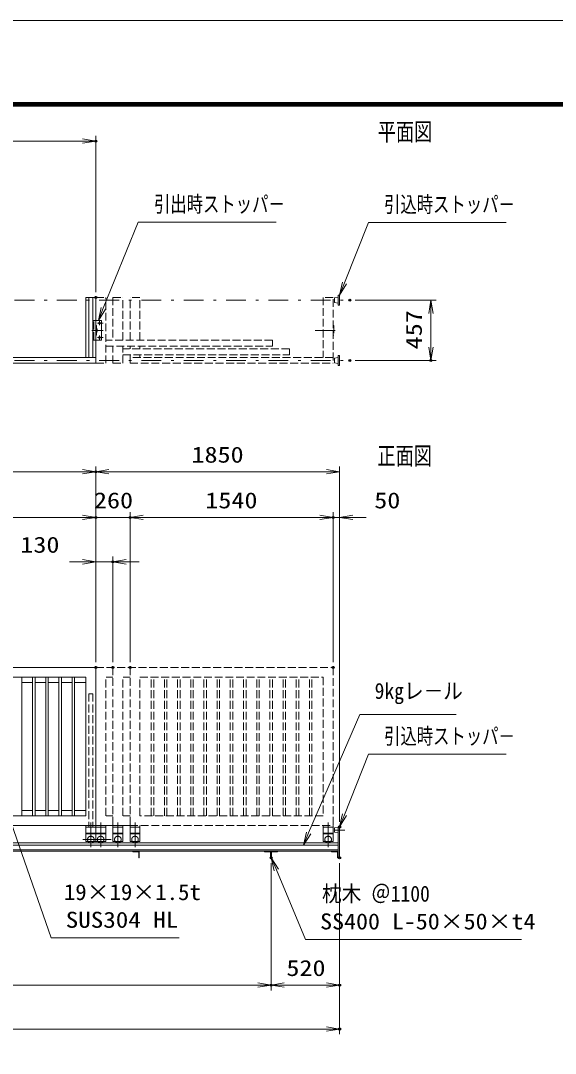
# Model space of a CAD drawing. Units: millimetres at full size. Extents: x -11880 to 11880, y -8400 to 8400.
# Drawn here: x 2178 to 6234, y 571 to 8400 of the extents above; entities that cross this region are included whole.
import ezdxf
from ezdxf.enums import TextEntityAlignment as Align

# ---------------------------------------------------------------- set-up
doc = ezdxf.new("R2010")
doc.units = ezdxf.units.MM
doc.header["$LTSCALE"] = 30
doc.header["$PDMODE"] = 32
doc.header["$PDSIZE"] = 15
for name, pattern in [('USER1', [10.7, 5, -2.5, 0.7, -2.5]), ('USER2', [2.7, 2, -0.7]), ('USER4', [160, 100, -20, 20, -20]), ('USER5', [200, 100, -20, 20, -20, 20, -20]), ('USER6', [80, 60, -20])]:
    doc.linetypes.add(name, pattern=pattern)
for name, color, linetype, lineweight in [('0-0_D-TTL', 7, 'Continuous', 18), ('0-2_外形線', 7, 'Continuous', 18), ('0-3_寸法線', 3, 'Continuous', 18), ('0-4_0', 7, 'Continuous', 18), ('0-6_細線', 4, 'Continuous', 18), ('0-8_軸線', 6, 'USER1', 18), ('0-9_01', 4, 'Continuous', 18), ('0-A_隠れ線', 4, 'USER2', 18)]:
    doc.layers.add(name, color=color, linetype=linetype, lineweight=lineweight)
doc.layers.add('0-1_文字', color=254, linetype='Continuous')
doc.layers.add('0-5_DEFPOINTS', color=7, linetype='Continuous')
doc.styles.add('ＭＳ ゴシック', font='')
doc.styles.get('ＭＳ ゴシック').set_extended_font_data('MS Gothic')

# ---------------------------------------------------------------- blocks, each defined once
blk = doc.blocks.new('_OPEN')
at = {"layer": '0-4_0'}
blk.add_line((0, 0), (-30, 0), dxfattribs=at)
blk.add_lwpolyline([(-30, 5), (0, 0), (-30, -5)], dxfattribs=at)
blk = doc.blocks.new('S165')
at = {"layer": '0-3_寸法線'}
for points in [[(9927296.8, -25658870.7), (9895897.6, -25658870.7), (9887944.8, -25678453.4), (9886816, -25681232.9)], [(9887481.6, -25678265.2), (9886816, -25681232.9), (9888408.1, -25678641.5)]]:
    blk.add_lwpolyline(points, dxfattribs=at)
at = {"layer": '0-3_寸法線', "color": 254, "style": 'ＭＳ ゴシック', "width": 0.75}
blk.add_text('引出時ストッパ－', height=3637, dxfattribs=at).set_placement((9899476, -25657680.2), align=Align.BOTTOM_LEFT)
blk = doc.blocks.new('S166')
at = {"layer": '0-3_寸法線'}
for points in [[(9979659.4, -25658942.4), (9948260.2, -25658942.4), (9942833.1, -25672711.9), (9941733.1, -25675502.9)], [(9942368, -25672528.5), (9941733.1, -25675502.9), (9943298.3, -25672895.2)]]:
    blk.add_lwpolyline(points, dxfattribs=at)
at = {"layer": '0-3_寸法線', "color": 254, "style": 'ＭＳ ゴシック', "width": 0.75}
blk.add_text('引込時ストッパ－', height=3637, dxfattribs=at).set_placement((9951838.6, -25657751.8), align=Align.BOTTOM_LEFT)
blk = doc.blocks.new('S170')
at = {"layer": '0-3_寸法線'}
for points in [[(9968268.1, -25770845.1), (9946344.1, -25770845.1), (9934678.3, -25797787.4), (9933486.3, -25800540.4)], [(9934219.5, -25797588.7), (9933486.3, -25800540.4), (9935137.2, -25797986.1)]]:
    blk.add_lwpolyline(points, dxfattribs=at)
at = {"layer": '0-3_寸法線', "color": 254, "style": 'ＭＳ ゴシック', "width": 0.9}
blk.add_text('9kgレ－ル', height=3637, dxfattribs=at).set_placement((9949692.1, -25768394.6), align=Align.BOTTOM_LEFT)
blk = doc.blocks.new('S171')
at = {"layer": '0-3_寸法線'}
for points in [[(9983088.5, -25821999.3), (9933948.5, -25821999.3), (9927323, -25806196.4), (9926163.1, -25803429.8)], [(9927784.2, -25806003.1), (9926163.1, -25803429.8), (9926861.9, -25806389.8)]]:
    blk.add_lwpolyline(points, dxfattribs=at)
at = {"layer": '0-3_寸法線', "color": 254, "style": 'ＭＳ ゴシック'}
for s, width, p in [('枕木 ＠1100', 0.9, (9937728.5, -25814508.7)), ('SS400 L-50×50×t4', 1.1, (9937296.5, -25820808.7))]:
    blk.add_text(s, height=3637, dxfattribs=dict(at, width=width)).set_placement(p, align=Align.BOTTOM_LEFT)
blk = doc.blocks.new('S172')
at = {"layer": '0-3_寸法線'}
for points in [[(9979659.4, -25779864.2), (9948260.2, -25779864.2), (9942833.1, -25793633.7), (9941733.1, -25796424.8)], [(9942368, -25793450.4), (9941733.1, -25796424.8), (9943298.3, -25793817.1)]]:
    blk.add_lwpolyline(points, dxfattribs=at)
at = {"layer": '0-3_寸法線', "color": 254, "style": 'ＭＳ ゴシック', "width": 0.75}
blk.add_text('引込時ストッパ－', height=3637, dxfattribs=at).set_placement((9951838.6, -25778673.7), align=Align.BOTTOM_LEFT)
blk = doc.blocks.new('S174')
at = {"layer": '0-3_寸法線'}
for points in [[(9905239, -25821632.4), (9876057.4, -25821632.4), (9864566.8, -25788544.4), (9863582.6, -25785710.4)], [(9865039.1, -25788380.4), (9863582.6, -25785710.4), (9864094.4, -25788708.5)]]:
    blk.add_lwpolyline(points, dxfattribs=at)
at = {"layer": '0-3_寸法線', "color": 254, "style": 'ＭＳ ゴシック'}
for s, width, p in [('19×19×1.5t', 1.05, (9878973.4, -25814141.8)), ('SUS304 HL', 1.15, (9879405.4, -25820441.8))]:
    blk.add_text(s, height=3637, dxfattribs=dict(at, width=width)).set_placement(p, align=Align.BOTTOM_LEFT)

msp = doc.modelspace()

# ---------------------------------------------------------------- linework, layer by layer
at = {"layer": '0-0_D-TTL'}
for points in [[(-11880.5, -8400.31), (11879.5, -8400.31), (11879.5, 8399.69), (-11880.5, 8399.69)], [(-11116.79, 7779.12), (11115.78, 7779.12), (11115.78, -7778.02), (-11116.79, -7778.02)], [(-11109.72, 7772.05), (11108.71, 7772.05), (11108.71, -7770.95), (-11109.72, -7770.95)], [(-11102.65, 7764.98), (11101.64, 7764.98), (11101.64, -7763.88), (-11102.65, -7763.88)], [(-11095.58, 7757.91), (11094.57, 7757.91), (11094.57, -7756.81), (-11095.58, -7756.81)], [(-11088.5, 7750.84), (11087.5, 7750.84), (11087.5, -7749.74), (-11088.5, -7749.74)]]:
    msp.add_lwpolyline(points, close=True, dxfattribs=at)
at = {"layer": '0-2_外形線'}
for p, q in [((2694.18, 6302.1), (2694.18, 5847.1)), ((2726.18, 6302.1), (2726.18, 5847.1)), ((2747.68, 5802.1), (2747.68, 6302.1)), ((2791.68, 6127.1), (2747.68, 6127.1)), ((2791.68, 5977.1), (2791.68, 6127.1)), ((2791.68, 5977.1), (2747.68, 5977.1)), ((2747.68, 5847.1), (1207.68, 5847.1)), ((1207.68, 5802.1), (2747.68, 5802.1)), ((2747.68, 3497.37), (2747.68, 2297.37)), ((2187.18, 2372.37), (2187.18, 3422.37)), ((2268.18, 3382.37), (2187.18, 3382.37)), ((2268.18, 2372.37), (2268.18, 3422.37)), ((2287.18, 2372.37), (2287.18, 3422.37)), ((2368.18, 3382.37), (2287.18, 3382.37)), ((2368.18, 2372.37), (2368.18, 3422.37)), ((2387.18, 2372.37), (2387.18, 3422.37)), ((2468.18, 3382.37), (2387.18, 3382.37)), ((2468.18, 2372.37), (2468.18, 3422.37)), ((2487.18, 2372.37), (2487.18, 3422.37)), ((2568.18, 3382.37), (2487.18, 3382.37)), ((2568.18, 2372.37), (2568.18, 3422.37)), ((2587.18, 2372.37), (2587.18, 3422.37)), ((2672.68, 3382.37), (2587.18, 3382.37)), ((2187.18, 2412.37), (2268.18, 2412.37)), ((2287.18, 2412.37), (2368.18, 2412.37)), ((2387.18, 2412.37), (2468.18, 2412.37)), ((2487.18, 2412.37), (2568.18, 2412.37)), ((2587.18, 2412.37), (2668.18, 2412.37)), ((1282.68, 2297.37), (2747.68, 2297.37)), ((4585.68, 2053.87), (4585.68, 2287.37)), ((4585.68, 2287.37), (4597.68, 2287.37)), ((4597.68, 2053.87), (4597.68, 2287.37)), ((-1442.32, 2167.37), (4585.68, 2167.37)), ((-1322.32, 2149.87), (4585.68, 2149.87)), ((-1322.32, 2114.17), (4585.68, 2114.17)), ((-1442.32, 2103.87), (4585.68, 2103.87)), ((3067.18, 2099.87), (3030.68, 2099.87)), ((3073.68, 2056.87), (3073.68, 2093.37)), ((4027.68, 2102.87), (4027.68, 2103.87)), ((4067.18, 2099.87), (4030.68, 2099.87)), ((4073.68, 2056.87), (4073.68, 2093.37)), ((4077.68, 2053.87), (4076.68, 2053.87)), ((4077.68, 2103.87), (4077.68, 2053.87)), ((4077.68, 2103.87), (4077.68, 2053.87)), ((4077.68, 2053.87), (4078.68, 2053.87)), ((4081.68, 2056.87), (4081.68, 2093.37)), ((4088.18, 2099.87), (4124.68, 2099.87)), ((4127.68, 2102.87), (4127.68, 2103.87)), ((4538.68, 2099.87), (4575.18, 2099.87)), ((4581.68, 2093.37), (4581.68, 2056.87)), ((4585.68, 2053.87), (4597.68, 2053.87))]:
    msp.add_line(p, q, dxfattribs=at)
for points in [[(2747.68, 6302.1), (2672.68, 6302.1), (2672.68, 5847.1)], [(2747.68, 6089.6), (2753.68, 6089.6), (2753.68, 6014.6), (2747.68, 6014.6)], [(956.51, 3497.37), (1207.68, 3497.37), (2747.68, 3497.37)], [(4585.68, 2286.87), (4558.68, 2281.87), (4558.68, 2246.87), (4585.68, 2241.87)], [(3077.68, 2103.87), (3077.68, 2053.87), (3076.68, 2053.87)], [(4585.68, 2103.87), (4535.68, 2103.87), (4535.68, 2102.87)], [(4584.68, 2053.87), (4585.68, 2053.87), (4585.68, 2103.87)]]:
    msp.add_lwpolyline(points, dxfattribs=at)
msp.add_lwpolyline([(2672.68, 2372.37), (1282.68, 2372.37), (1282.68, 3422.37), (2672.68, 3422.37)], close=True, dxfattribs=at)
for centre in [(2776.68, 6107.1), (2756.68, 6052.1), (2776.68, 5997.1)]:
    msp.add_circle(centre, 6.5, dxfattribs=at)
for centre, radius, start, end in [((3030.68, 2102.87), 3, 180, 270), ((3067.18, 2093.37), 6.5, 0, 90), ((3076.68, 2056.87), 3, 180, 270), ((4030.68, 2102.87), 3, 180, 270), ((4067.18, 2093.37), 6.5, 0, 90), ((4076.68, 2056.87), 3, 180, 270), ((4078.68, 2056.87), 3, 270, 0), ((4088.18, 2093.37), 6.5, 90, 180), ((4124.68, 2102.87), 3, 270, 0), ((4538.68, 2102.87), 3, 180, 270), ((4575.18, 2093.37), 6.5, 0, 90), ((4584.68, 2056.87), 3, 180, 270)]:
    msp.add_arc(centre, radius, start, end, dxfattribs=at)
at = {"layer": '0-3_寸法線'}
for p, q in [((2747.68, 6342.1), (2747.68, 7526.46)), ((1207.68, 7486.46), (2747.68, 7486.46)), ((4714.69, 6280.6), (5330.17, 6280.6)), ((5290.17, 6280.6), (5290.17, 5823.6)), ((4714.69, 5823.6), (5330.17, 5823.6)), ((2747.68, 3537.37), (2747.68, 5019.99)), ((2747.68, 3537.37), (2747.68, 5019.99)), ((4597.68, 2327.37), (4597.68, 5019.99)), ((2747.68, 4979.99), (-1322.32, 4979.99)), ((4597.68, 4979.99), (2747.68, 4979.99)), ((2747.68, 4633.69), (1207.68, 4633.69)), ((2647.68, 4633.69), (2547.68, 4633.69)), ((2747.68, 3537.37), (2747.68, 4673.69)), ((2747.68, 3537.37), (2747.68, 4673.69)), ((3007.68, 4633.69), (2747.68, 4633.69)), ((3007.68, 3537.37), (3007.68, 4673.69)), ((3007.68, 3537.37), (3007.68, 4673.69)), ((4547.68, 4633.69), (3007.68, 4633.69)), ((3107.68, 4633.69), (3207.68, 4633.69)), ((4447.68, 4633.69), (4347.68, 4633.69)), ((4547.68, 3537.37), (4547.68, 4673.69)), ((4547.68, 3537.37), (4547.68, 4673.69)), ((4597.68, 4633.69), (4547.68, 4633.69)), ((4597.68, 2327.37), (4597.68, 4673.69)), ((4697.68, 4633.69), (4797.68, 4633.69)), ((2747.68, 3537.37), (2747.68, 4337.37)), ((2877.68, 3537.37), (2877.68, 4337.37)), ((2647.68, 4297.37), (2547.68, 4297.37)), ((2747.68, 4297.37), (2877.68, 4297.37)), ((2977.68, 4297.37), (3077.68, 4297.37)), ((4077.68, 2013.87), (4077.68, 1048.53)), ((4077.68, 2013.87), (4077.68, 1048.53)), ((4597.68, 2013.87), (4597.68, 1048.53)), ((4597.68, 2013.87), (4597.68, 715.82)), ((-1322.32, 1088.53), (4077.68, 1088.53)), ((4077.68, 1088.53), (4597.68, 1088.53)), ((-1322.32, 755.82), (4597.68, 755.82))]:
    msp.add_line(p, q, dxfattribs=at)
at = {"layer": '0-5_DEFPOINTS'}
for p in [(2747.68, 7486.46), (2747.68, 6302.1), (4674.69, 6280.6), (4674.69, 5823.6), (5290.17, 5823.6), (2747.68, 4979.99), (2747.68, 4633.69), (3007.68, 4633.69), (4547.68, 4633.69), (2877.68, 4297.37), (2747.68, 3497.37), (2877.68, 3497.37), (3007.68, 3497.37), (4547.68, 3497.37), (4597.68, 2287.37), (4077.68, 2053.87), (4077.68, 2053.87), (4597.68, 2053.87), (4077.68, 1088.53), (4597.68, 1088.53), (4597.68, 755.82)]:
    msp.add_point(p, dxfattribs=at)
at = {"layer": '0-6_細線'}
msp.add_line((2952.68, 5856.1), (2952.68, 5857.1), dxfattribs=at)
at = {"layer": '0-8_軸線'}
for p, q in [((-1399.14, 6280.6), (4674.69, 6280.6)), ((2803.87, 6107.1), (2759.91, 6107.1)), ((2776.68, 6091.89), (2776.68, 6127.1)), ((2803.87, 6052.1), (2717.17, 6052.1)), ((2756.68, 6036.22), (2756.68, 6068.45)), ((4413.11, 6052.1), (4607.2, 6052.1)), ((2803.87, 5997.1), (2759.91, 5997.1)), ((2776.68, 5977.1), (2776.68, 6012.78)), ((-1399.14, 5823.6), (4669.39, 5823.6)), ((4555.24, 2264.37), (4635.68, 2264.37))]:
    msp.add_line(p, q, dxfattribs=at)
at = {"layer": '0-9_01', "color": 7}
for p, q in [((4585.68, 6305.6), (4585.68, 6255.6)), ((4585.68, 5846.6), (4558.68, 5841.6)), ((4558.68, 5841.6), (4558.68, 5805.6)), ((4558.68, 5805.6), (4585.68, 5800.6)), ((4585.68, 5798.6), (4585.68, 5848.6)), ((2672.68, 2297.37), (2672.68, 2177.37)), ((2747.68, 2285.37), (2672.68, 2285.37)), ((2747.68, 2240.37), (2672.68, 2240.37))]:
    msp.add_line(p, q, dxfattribs=at)
at = {"layer": '0-9_01', "color": 7, "linetype": 'USER5'}
for p, q in [((2877.68, 2372.37), (2825.68, 2372.37)), ((3007.68, 2372.37), (2955.68, 2372.37)), ((2750.68, 2297.37), (2877.68, 2297.37)), ((2880.68, 2297.37), (3007.68, 2297.37))]:
    msp.add_line(p, q, dxfattribs=at)
at = {"layer": '0-9_01', "linetype": 'USER4'}
for p, q in [((2710.18, 2321.69), (2710.18, 2134.57)), ((2785.18, 2321.69), (2785.18, 2134.57)), ((2915.18, 2321.69), (2915.18, 2134.57)), ((3045.18, 2321.69), (3045.18, 2134.57)), ((4510.17, 2321.69), (4510.17, 2134.57)), ((2775.28, 2192.37), (2649.95, 2192.37)), ((2865.28, 2192.37), (2727.95, 2192.37))]:
    msp.add_line(p, q, dxfattribs=at)
at = {"layer": '0-9_01', "linetype": 'USER5'}
for p, q in [((2822.68, 2285.37), (2747.68, 2285.37)), ((2822.68, 2297.37), (2822.68, 2177.37)), ((2877.68, 2297.37), (2877.68, 2177.37)), ((2952.68, 2285.37), (2877.68, 2285.37)), ((3007.68, 2297.37), (3007.68, 2177.37)), ((3082.68, 2285.37), (3007.68, 2285.37)), ((4472.67, 2297.37), (4472.67, 2177.37)), ((4547.68, 2285.37), (4472.67, 2285.37)), ((2822.68, 2240.37), (2747.68, 2240.37)), ((2822.68, 2234.37), (2747.68, 2234.37)), ((2952.68, 2240.37), (2877.68, 2240.37)), ((2952.68, 2234.37), (2877.68, 2234.37)), ((3082.68, 2240.37), (3007.68, 2240.37)), ((3082.68, 2234.37), (3007.68, 2234.37)), ((4547.68, 2240.37), (4472.67, 2240.37)), ((4547.68, 2234.37), (4472.67, 2234.37)), ((2822.68, 2177.37), (2747.68, 2177.37))]:
    msp.add_line(p, q, dxfattribs=at)
at = {"layer": '0-9_01', "linetype": 'USER6'}
msp.add_line((2747.68, 2234.37), (2672.68, 2234.37), dxfattribs=at)
at = {"layer": '0-9_01', "color": 7}
for points in [[(4585.68, 6257.6), (4558.68, 6262.6), (4558.68, 6298.6), (4585.68, 6303.6)], [(4585.68, 6305.6), (4585.68, 6318.1), (4597.68, 6318.1), (4597.68, 6243.1), (4585.68, 6243.1), (4585.68, 6255.6)], [(4585.68, 5848.6), (4585.68, 5861.1), (4597.68, 5861.1), (4597.68, 5786.1), (4585.68, 5786.1), (4585.68, 5798.6)], [(2747.68, 2297.37), (2747.68, 2177.37), (2672.68, 2177.37)]]:
    msp.add_lwpolyline(points, dxfattribs=at)
at = {"layer": '0-9_01', "linetype": 'USER5'}
for points in [[(2952.68, 2297.37), (2952.68, 2177.37), (2877.68, 2177.37)], [(3082.68, 2297.37), (3082.68, 2177.37), (3007.68, 2177.37)], [(4547.68, 2297.37), (4547.68, 2177.37), (4472.67, 2177.37)]]:
    msp.add_lwpolyline(points, dxfattribs=at)
at = {"layer": '0-9_01', "linetype": 'USER6'}
msp.add_arc((2710.18, 2192.37), 25, 323.1301, 216.8699, dxfattribs=at)
at = {"layer": '0-9_01', "linetype": 'USER5'}
for centre, start, end in [((2785.18, 2192.37), 323.1301, 216.8699), ((2915.18, 2192.37), 323.1301, 216.8699), ((3045.18, 2192.37), 323.1301, 216.8699), ((4510.17, 2192.37), 323.1301, 216.8699), ((2785.18, 2192.37), 216.8699, 323.1301), ((2915.18, 2192.37), 216.8699, 323.1301), ((3045.18, 2192.37), 216.8699, 323.1301), ((4510.17, 2192.37), 216.8699, 323.1301)]:
    msp.add_arc(centre, 25, start, end, dxfattribs=at)
at = {"layer": '0-9_01', "color": 7}
msp.add_arc((2710.18, 2192.37), 25, 216.8699, 323.1301, dxfattribs=at)
at = {"layer": '0-A_隠れ線'}
for p, q in [((2747.68, 6302.1), (2822.68, 6302.1)), ((2877.68, 6302.1), (2877.68, 5977.1)), ((2877.68, 6302.1), (2952.68, 6302.1)), ((2952.68, 5977.1), (2952.68, 6302.1)), ((3007.68, 5977.1), (3007.68, 6302.1)), ((3082.68, 6302.1), (3007.68, 6302.1)), ((3082.68, 5977.1), (3082.68, 6302.1)), ((4472.67, 6302.1), (4472.67, 5847.1)), ((4547.68, 6302.1), (4472.67, 6302.1)), ((4547.68, 5824.6), (4547.68, 6302.1)), ((2726.68, 5977.1), (2726.68, 6127.1)), ((2747.68, 6127.1), (2726.68, 6127.1)), ((2732.68, 5977.1), (2732.68, 6127.1)), ((2747.68, 5977.1), (2726.68, 5977.1)), ((4087.68, 5977.1), (2822.68, 5977.1)), ((4087.68, 5932.1), (4087.68, 5977.1)), ((2822.68, 5932.1), (4087.68, 5932.1)), ((2877.68, 5802.1), (2877.68, 5932.1)), ((2952.68, 5802.1), (2952.68, 5932.1)), ((4217.68, 5912.1), (2952.68, 5912.1)), ((3007.68, 5932.1), (3007.68, 5912.1)), ((3082.68, 5932.1), (3082.68, 5912.1)), ((2877.68, 5802.1), (2952.68, 5802.1)), ((3007.68, 5802.1), (3007.68, 5867.1)), ((4547.68, 5847.1), (3007.68, 5847.1)), ((3007.68, 5802.1), (4547.68, 5802.1)), ((3082.68, 5867.1), (3082.68, 5847.1)), ((2747.68, 3497.37), (4547.68, 3497.37)), ((2877.68, 3497.37), (2877.68, 2297.37)), ((3007.68, 3497.37), (3007.68, 2297.37)), ((4547.68, 3497.37), (4547.68, 2297.37)), ((2822.68, 2372.37), (2822.68, 3422.37)), ((2825.68, 3422.37), (2877.68, 3422.37)), ((2952.68, 2372.37), (2952.68, 3422.37)), ((2955.68, 3422.37), (3007.68, 3422.37)), ((3168.18, 2372.37), (3168.18, 3422.37)), ((3187.18, 2372.37), (3187.18, 3422.37)), ((3268.18, 2372.37), (3268.18, 3422.37)), ((3287.18, 2372.37), (3287.18, 3422.37)), ((3368.18, 2372.37), (3368.18, 3422.37)), ((3387.18, 2372.37), (3387.18, 3422.37)), ((3468.18, 2372.37), (3468.18, 3422.37)), ((3487.18, 2372.37), (3487.18, 3422.37)), ((3568.18, 2372.37), (3568.18, 3422.37)), ((3587.18, 2372.37), (3587.18, 3422.37)), ((3668.18, 2372.37), (3668.18, 3422.37)), ((3687.18, 2372.37), (3687.18, 3422.37)), ((3768.18, 2372.37), (3768.18, 3422.37)), ((3787.18, 2372.37), (3787.18, 3422.37)), ((3868.18, 2372.37), (3868.18, 3422.37)), ((3887.18, 2372.37), (3887.18, 3422.37)), ((3968.18, 2372.37), (3968.18, 3422.37)), ((3987.18, 2372.37), (3987.18, 3422.37)), ((4068.18, 2372.37), (4068.18, 3422.37)), ((4087.18, 2372.37), (4087.18, 3422.37)), ((4168.18, 2372.37), (4168.18, 3422.37)), ((4187.18, 2372.37), (4187.18, 3422.37)), ((4268.18, 2372.37), (4268.18, 3422.37)), ((4287.18, 2372.37), (4287.18, 3422.37)), ((4368.18, 2372.37), (4368.18, 3422.37)), ((4387.18, 2372.37), (4387.18, 3422.37)), ((2726.18, 3297.37), (2726.18, 2285.37)), ((3007.68, 2297.37), (4547.68, 2297.37))]:
    msp.add_line(p, q, dxfattribs=at)
for points in [[(2747.68, 5802.1), (2822.68, 5802.1), (2822.68, 6302.1)], [(4547.68, 6089.6), (4553.68, 6089.6), (4553.68, 6014.6), (4547.68, 6014.6)], [(2952.68, 5867.1), (4217.68, 5867.1), (4217.68, 5912.1)], [(2726.18, 3297.37), (2694.18, 3297.37), (2694.18, 2285.37)]]:
    msp.add_lwpolyline(points, dxfattribs=at)
msp.add_lwpolyline([(4472.67, 2372.37), (3082.68, 2372.37), (3082.68, 3422.37), (4472.67, 3422.37)], close=True, dxfattribs=at)

# ---------------------------------------------------------------- block references
at = {"layer": '0-3_寸法線'}
for name, p, xscale, yscale in [('_OPEN', (2747.68, 7486.46), 3.333333, 3.333333), ('S165', (-326793.43, 862168.19), 0.03333333, 0.03333333), ('S166', (-326793.43, 862168.19), 0.03333333, 0.03333333), ('_OPEN', (2747.68, 4979.99), 3.333333, 3.333333), ('_OPEN', (4597.68, 4979.99), 3.333333, 3.333333), ('_OPEN', (2747.68, 4633.69), 3.333333, 3.333333), ('_OPEN', (2747.68, 4633.69), 3.333333, 3.333333), ('_OPEN', (4547.68, 4633.69), 3.333333, 3.333333), ('_OPEN', (4547.68, 4633.69), 3.333333, 3.333333), ('_OPEN', (2747.68, 4297.37), 3.333333, 3.333333), ('S170', (-326793.43, 862168.19), 0.03333333, 0.03333333), ('S172', (-326793.43, 862168.19), 0.03333333, 0.03333333), ('S174', (-326793.43, 862168.19), 0.03333333, 0.03333333), ('S171', (-326793.43, 862168.19), 0.03333333, 0.03333333), ('_OPEN', (4077.68, 1088.53), 3.333333, 3.333333), ('_OPEN', (4597.68, 1088.53), 3.333333, 3.333333), ('_OPEN', (4597.68, 755.82), 3.333333, 3.333333)]:
    msp.add_blockref(name, p, dxfattribs=dict(at, xscale=xscale, yscale=yscale))
at = {"layer": '0-3_寸法線', "xscale": 3.333333, "yscale": 3.333333}
for p, rotation in [((5290.17, 6280.6), 90), ((5290.17, 5823.6), 270), ((2747.68, 4979.99), 180), ((3007.68, 4633.69), 180), ((3007.68, 4633.69), 180), ((4597.68, 4633.69), 180), ((2877.68, 4297.37), 180), ((4077.68, 1088.53), 180)]:
    msp.add_blockref('_OPEN', p, dxfattribs=dict(at, rotation=rotation))

# ---------------------------------------------------------------- texts
at = {"layer": '0-1_文字', "style": 'ＭＳ ゴシック', "width": 0.75}
for s, p in [('平面図', (4886.98, 7450.15)), ('正面図', (4884.71, 4993.35))]:
    msp.add_text(s, height=134.6, dxfattribs=at).set_placement(p, align=Align.BOTTOM_LEFT)
at = {"layer": '0-3_寸法線', "color": 254, "style": 'ＭＳ ゴシック', "width": 1.2}
msp.add_text('457', height=121.2, rotation=90, dxfattribs=at).set_placement((5257.48, 5908.1), align=Align.BOTTOM_LEFT)
for s, p in [('1850', (3473.48, 5012.68)), ('260', (2733.68, 4666.38)), ('1540', (3578.48, 4666.38)), ('50', (4859.91, 4666.38)), ('130', (2175.34, 4330.05)), ('520', (4193.68, 1121.22))]:
    msp.add_text(s, height=121.2, dxfattribs=at).set_placement(p, align=Align.BOTTOM_LEFT)

doc.saveas('drawing.dxf')
